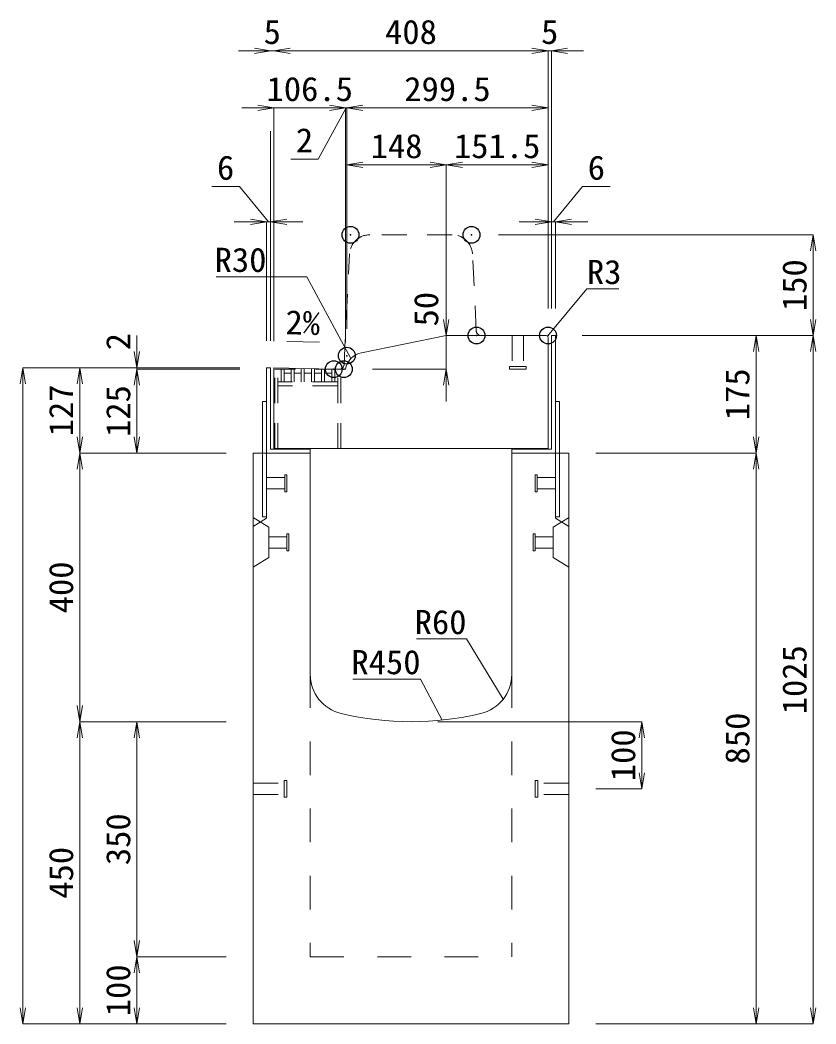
# Model space of a CAD drawing. Units: millimetres at full size. Extents: x -1809 to 57027, y -20349 to 17321.
# Drawn here: x 4818 to 6003, y -8496 to -7001 of the extents above; entities that cross this region are included whole.
import ezdxf
from ezdxf.enums import TextEntityAlignment as Align

# ---------------------------------------------------------------- set-up
doc = ezdxf.new("R2010")
doc.units = ezdxf.units.MM
doc.header["$LTSCALE"] = 50
doc.header["$PDMODE"] = 32
doc.header["$PDSIZE"] = 25
doc.linetypes.add('USER1', pattern=[2, 1, -1])
doc.linetypes.add('USER2', pattern=[1.35, 0.75, -0.6])
for name, color, linetype, lineweight in [('インサート', 3, 'USER2', 9), ('グレーチング', 7, 'USER2', 5), ('受枠', 3, 'Continuous', 5), ('寸法線', 7, 'Continuous', 13), ('引出線', 4, 'Continuous', 13), ('本体', 2, 'Continuous', 13)]:
    doc.layers.add(name, color=color, linetype=linetype, lineweight=lineweight)
doc.layers.add('作業エリア', color=11, linetype='Continuous')
doc.styles.add('ＭＳ 明朝', font='')
doc.styles.get('ＭＳ 明朝').set_extended_font_data('MS Mincho')

# ---------------------------------------------------------------- blocks, each defined once
blk = doc.blocks.new('open_arrow')
at = {"color": 0, "linetype": 'Continuous', "lineweight": -2}
blk.add_lwpolyline([(7.5, 1.25), (0, 0), (7.5, -1.25)], dxfattribs=at)

msp = doc.modelspace()

# ---------------------------------------------------------------- linework, layer by layer
at = {"layer": 'インサート'}
for p, q in [((5550.5, -7471.05), (5550.5, -7517.05)), ((5550.5, -7471.05), (5567.5, -7471.05)), ((5567.5, -7471.05), (5567.5, -7517.05)), ((5546.5, -7521.05), (5546.5, -7517.05)), ((5546.5, -7517.05), (5571.5, -7517.05)), ((5571.5, -7517.05), (5571.5, -7521.05)), ((5546.5, -7521.05), (5571.5, -7521.05)), ((5185, -7682.55), (5212, -7682.55)), ((5185, -7682.55), (5185, -7699.55)), ((5215, -7678.55), (5212, -7678.55)), ((5212, -7678.55), (5212, -7703.55)), ((5215, -7703.55), (5215, -7678.55)), ((5585, -7678.55), (5588, -7678.55)), ((5585, -7703.55), (5585, -7678.55)), ((5588, -7678.55), (5588, -7703.55)), ((5615, -7682.55), (5588, -7682.55)), ((5615, -7682.55), (5615, -7699.55)), ((5185, -7699.55), (5212, -7699.55)), ((5212, -7703.55), (5215, -7703.55)), ((5588, -7703.55), (5585, -7703.55)), ((5615, -7699.55), (5588, -7699.55)), ((5188.2, -7770.55), (5215.2, -7770.55)), ((5188.2, -7770.55), (5188.2, -7787.55)), ((5218.2, -7766.55), (5215.2, -7766.55)), ((5215.2, -7766.55), (5215.2, -7791.55)), ((5218.2, -7791.55), (5218.2, -7766.55)), ((5581.8, -7766.55), (5584.8, -7766.55)), ((5581.8, -7791.55), (5581.8, -7766.55)), ((5584.8, -7766.55), (5584.8, -7791.55)), ((5611.8, -7770.55), (5584.8, -7770.55)), ((5611.8, -7770.55), (5611.8, -7787.55)), ((5188.2, -7787.55), (5215.2, -7787.55)), ((5215.2, -7791.55), (5218.2, -7791.55)), ((5584.8, -7791.55), (5581.8, -7791.55)), ((5611.8, -7787.55), (5584.8, -7787.55)), ((5165, -8137.55), (5211, -8137.55)), ((5165, -8154.55), (5165, -8137.55)), ((5211, -8158.55), (5211, -8133.55)), ((5211, -8133.55), (5215, -8133.55)), ((5215, -8158.55), (5215, -8133.55)), ((5585, -8133.55), (5589, -8133.55)), ((5585, -8133.55), (5585, -8158.55)), ((5589, -8133.55), (5589, -8158.55)), ((5635, -8137.55), (5589, -8137.55)), ((5635, -8137.55), (5635, -8154.55)), ((5165, -8154.55), (5211, -8154.55)), ((5215, -8158.55), (5211, -8158.55)), ((5589, -8158.55), (5585, -8158.55)), ((5635, -8154.55), (5589, -8154.55))]:
    msp.add_line(p, q, dxfattribs=at)
at = {"layer": 'グレーチング'}
for p, q in [((5197.5, -7639.05), (5197.5, -7521.05)), ((5295.5, -7521.05), (5197.5, -7521.05)), ((5202, -7639.05), (5202, -7521.05)), ((5206.5, -7540.05), (5206.5, -7521.05)), ((5211, -7540.05), (5211, -7521.05)), ((5221.6, -7527.05), (5211, -7527.05)), ((5221.6, -7540.05), (5221.6, -7521.05)), ((5226.1, -7540.05), (5226.1, -7521.05)), ((5236.7, -7527.05), (5226.1, -7527.05)), ((5236.7, -7540.05), (5236.7, -7521.05)), ((5241.2, -7540.05), (5241.2, -7521.05)), ((5251.8, -7527.05), (5241.2, -7527.05)), ((5251.8, -7540.05), (5251.8, -7521.05)), ((5256.3, -7540.05), (5256.3, -7521.05)), ((5266.9, -7527.05), (5256.3, -7527.05)), ((5266.9, -7540.05), (5266.9, -7521.05)), ((5271.4, -7540.05), (5271.4, -7521.05)), ((5282, -7527.05), (5271.4, -7527.05)), ((5282, -7540.05), (5282, -7521.05)), ((5286.5, -7540.05), (5286.5, -7521.05)), ((5291, -7639.05), (5291, -7521.05)), ((5295.5, -7639.05), (5295.5, -7521.05)), ((5291, -7540.05), (5202, -7540.05)), ((5291, -7546.05), (5202, -7546.05))]:
    msp.add_line(p, q, dxfattribs=at)
at = {"layer": '作業エリア'}
for p in [(5310, -7321.05), (5490, -7321.05), (5497.5, -7471.05), (5604, -7471.05), (5304.5, -7501.05), (5285, -7521.05), (5300, -7521.05)]:
    msp.add_point(p, dxfattribs=at)
at = {"layer": '受枠'}
for p, q in [((5609, -7471.05), (5609, -7640.05)), ((5615, -7471.05), (5609, -7471.05)), ((5615, -7471.05), (5615, -7741.05)), ((5185, -7519.05), (5185, -7741.05)), ((5185, -7519.05), (5191, -7519.05)), ((5191, -7519.05), (5191, -7640.05)), ((5179, -7569.05), (5179, -7741.05)), ((5179, -7569.05), (5185, -7569.05)), ((5621, -7569.05), (5615, -7569.05)), ((5621, -7569.05), (5621, -7741.05)), ((5185, -7646.05), (5250, -7646.05)), ((5191, -7640.05), (5250, -7640.05)), ((5250, -7640.05), (5250, -7646.05)), ((5550, -7640.05), (5550, -7646.05)), ((5609, -7640.05), (5550, -7640.05)), ((5615, -7646.05), (5550, -7646.05)), ((5179, -7741.05), (5185, -7741.05)), ((5621, -7741.05), (5615, -7741.05))]:
    msp.add_line(p, q, dxfattribs=at)
at = {"layer": '寸法線'}
for p, q in [((5244, -7046.93), (5143, -7046.93)), ((5604, -7046.93), (5196, -7046.93)), ((5556, -7046.93), (5657, -7046.93)), ((5604, -7431.03), (5604, -7046.93)), ((5604, -7431.03), (5604, -7046.93)), ((5609, -7431.03), (5609, -7046.93)), ((5302.57, -7131.93), (5148, -7131.93)), ((5196, -7479.25), (5196, -7131.93)), ((5352.5, -7131.93), (5254.57, -7131.93)), ((5303.53, -7131.93), (5261.69, -7208.3)), ((5302.57, -7481.03), (5302.57, -7131.93)), ((5604, -7131.93), (5304.5, -7131.93)), ((5304.5, -7461.03), (5304.5, -7131.93)), ((5604, -7431.03), (5604, -7131.93)), ((5191, -7479.03), (5191, -7166.91)), ((5196, -7479.25), (5196, -7176.93)), ((5196, -7479.25), (5196, -7176.93)), ((5302.57, -7481.03), (5302.57, -7178.69)), ((5304.5, -7461.03), (5304.5, -7176.93)), ((5261.69, -7208.3), (5221.28, -7208.3)), ((5304.5, -7216.93), (5452.5, -7216.93)), ((5304.5, -7461.03), (5304.5, -7216.93)), ((5452.5, -7431.03), (5452.5, -7216.93)), ((5452.5, -7216.93), (5604, -7216.93)), ((5452.5, -7431.03), (5452.5, -7216.93)), ((5604, -7431.03), (5604, -7216.93)), ((5144.67, -7249.13), (5103.44, -7249.13)), ((5188, -7301.93), (5144.67, -7249.13)), ((5612, -7301.93), (5655.33, -7249.13)), ((5655.33, -7249.13), (5696.56, -7249.13)), ((5239, -7301.93), (5137, -7301.93)), ((5185, -7479.03), (5185, -7301.93)), ((5191, -7479.03), (5191, -7301.93)), ((5561, -7301.93), (5663, -7301.93)), ((5609, -7431.03), (5609, -7301.93)), ((5615, -7431.03), (5615, -7301.93)), ((5530.02, -7321.05), (5998.78, -7321.05)), ((5998.78, -7321.05), (5998.78, -7471.05)), ((5452.5, -7423.05), (5452.5, -7569.05)), ((4992.06, -7471.05), (4992.06, -7569.05)), ((5655.02, -7471.05), (5913.78, -7471.05)), ((5655.02, -7471.05), (5998.78, -7471.05)), ((5655.02, -7471.05), (5998.78, -7471.05)), ((5913.78, -7471.05), (5913.78, -7646.05)), ((5998.78, -7471.05), (5998.78, -8496.05)), ((4822.06, -8496.05), (4822.06, -7519.05)), ((5144.98, -7519.05), (4822.06, -7519.05)), ((4907.06, -7519.05), (4907.06, -7646.05)), ((5144.98, -7519.05), (4907.06, -7519.05)), ((5144.98, -7519.05), (4992.06, -7519.05)), ((5144.98, -7521.05), (4992.06, -7521.05)), ((4992.06, -7521.05), (4992.06, -7646.05)), ((5144.98, -7521.05), (4992.06, -7521.05)), ((5342.59, -7521.05), (5452.5, -7521.05)), ((5124.98, -7646.05), (4907.06, -7646.05)), ((4907.06, -7646.05), (4907.06, -8046.05)), ((5124.98, -7646.05), (4907.06, -7646.05)), ((5124.98, -7646.05), (4992.06, -7646.05)), ((5675.02, -7646.05), (5913.78, -7646.05)), ((5675.02, -7646.05), (5913.78, -7646.05)), ((5913.78, -7646.05), (5913.78, -8496.05)), ((5124.98, -8046.05), (4907.06, -8046.05)), ((4907.06, -8496.05), (4907.06, -8046.05)), ((5124.98, -8046.05), (4907.06, -8046.05)), ((4992.06, -8046.05), (4992.06, -8396.05)), ((5124.98, -8046.05), (4992.06, -8046.05)), ((5440.02, -8046.05), (5743.78, -8046.05)), ((5743.78, -8046.05), (5743.78, -8146.05)), ((5675.02, -8146.05), (5743.78, -8146.05)), ((5124.98, -8396.05), (4992.06, -8396.05)), ((4992.06, -8396.05), (4992.06, -8496.05)), ((5124.98, -8396.05), (4992.06, -8396.05)), ((5124.98, -8496.05), (4822.06, -8496.05)), ((5124.98, -8496.05), (4907.06, -8496.05)), ((5124.98, -8496.05), (4992.06, -8496.05)), ((5675.02, -8496.05), (5913.78, -8496.05)), ((5675.02, -8496.05), (5998.78, -8496.05))]:
    msp.add_line(p, q, dxfattribs=at)
at = {"layer": '引出線'}
for points in [[(5310.6, -7505.19), (5244.87, -7383.51), (5184.87, -7383.51), (5110.2, -7383.51)], [(5603.12, -7471.93), (5661.85, -7401.57), (5709.57, -7401.57)], [(5264, -7481.04), (5215.26, -7480.06), (5264, -7481.04)], [(5537.07, -8012.74), (5482.66, -7922.84), (5407.98, -7922.84)], [(5446.44, -8043.65), (5414.22, -7982.51), (5313.21, -7982.51)]]:
    msp.add_lwpolyline(points, dxfattribs=at)
at = {"layer": '本体', "linetype": 'USER2', "lineweight": 9}
for p, q in [((5461.46, -7321.05), (5338.54, -7321.05)), ((5300.33, -7514.4), (5308.57, -7349.56)), ((5497.17, -7464.4), (5491.43, -7349.56)), ((5185, -7743.05), (5185, -7646.05)), ((5615, -7743.05), (5615, -7646.05)), ((5165, -7755.55), (5185, -7743.05)), ((5635, -7755.55), (5615, -7743.05))]:
    msp.add_line(p, q, dxfattribs=at)
at = {"layer": '本体'}
for p, q in [((5452.5, -7471.05), (5326.19, -7496.66)), ((5601, -7471.05), (5452.5, -7471.05)), ((5604, -7474.05), (5604, -7639.05)), ((5196, -7639.05), (5196, -7519.27)), ((5196, -7519.27), (5285, -7521.05)), ((5285, -7521.05), (5302.57, -7521.05)), ((5165, -7646.05), (5165, -8496.05)), ((5165, -7646.05), (5250, -7646.05)), ((5604, -7639.05), (5196, -7639.05)), ((5250, -7646.05), (5250, -7975.53)), ((5550, -7646.05), (5550, -7975.53)), ((5550, -7646.05), (5635, -7646.05)), ((5635, -7646.05), (5635, -8496.05)), ((5165, -8496.05), (5635, -8496.05))]:
    msp.add_line(p, q, dxfattribs=at)
at = {"layer": '本体', "lineweight": 9}
for p, q in [((5165, -7742.05), (5188.2, -7756.55)), ((5634.58, -7742.31), (5611.8, -7756.55)), ((5188.2, -7756.55), (5188.2, -7801.55)), ((5611.8, -7756.55), (5611.8, -7801.55)), ((5188.2, -7801.55), (5165, -7816.05)), ((5611.8, -7801.55), (5635, -7816.05))]:
    msp.add_line(p, q, dxfattribs=at)
at = {"layer": '本体', "linetype": 'USER1', "lineweight": 15}
for p, q in [((5250, -7975.53), (5250, -8396.05)), ((5550, -7975.53), (5550, -8396.05)), ((5250, -8396.05), (5550, -8396.05))]:
    msp.add_line(p, q, dxfattribs=at)
at = {"layer": '本体', "linetype": 'USER2', "lineweight": 9}
for centre, radius, start, end in [((5338.54, -7351.05), 30, 90, 177.13759), ((5461.46, -7351.05), 30, 2.86241, 90), ((5504.16, -7464.05), 7, 182.86241, 270), ((5293.34, -7514.05), 7, 270, 357.13759)]:
    msp.add_arc(centre, radius, start, end, dxfattribs=at)
at = {"layer": '本体'}
for centre, radius, start, end in [((5601, -7474.05), 3, 0, 90), ((5332.15, -7526.06), 30, 101.45875, 170.39512), ((5310, -7975.53), 60, 180, 256.65764), ((5490, -7975.53), 60, 283.34236, 0), ((5400, -7596.05), 450, 256.65764, 283.34236)]:
    msp.add_arc(centre, radius, start, end, dxfattribs=at)

# ---------------------------------------------------------------- block references
at = {"layer": '寸法線', "xscale": 3.2, "yscale": 3.2}
for p, rotation in [((5191, -7046.93), 180), ((5604, -7046.93), 180), ((5604, -7046.93), 180), ((5196, -7131.93), 180), ((5302.57, -7131.93), 180), ((5302.57, -7131.93), 180), ((5604, -7131.93), 180), ((5452.5, -7216.93), 180), ((5604, -7216.93), 180), ((5185, -7301.93), 180), ((5609, -7301.93), 180), ((5998.78, -7321.05), 270), ((5452.5, -7471.05), 90), ((5998.78, -7471.05), 90), ((5913.78, -7471.05), 270), ((5998.78, -7471.05), 270), ((4992.06, -7519.05), 90), ((4822.06, -7519.05), 270), ((4907.06, -7519.05), 270), ((4992.06, -7521.05), 270), ((4992.06, -7521.05), 270), ((5452.5, -7521.05), 270), ((4907.06, -7646.05), 90), ((4992.06, -7646.05), 90), ((5913.78, -7646.05), 90), ((4907.06, -7646.05), 270), ((5913.78, -7646.05), 270), ((4907.06, -8046.05), 90), ((4907.06, -8046.05), 270), ((4992.06, -8046.05), 270), ((5743.78, -8046.05), 270), ((5743.78, -8146.05), 90), ((4992.06, -8396.05), 90), ((4992.06, -8396.05), 270), ((4822.06, -8496.05), 90), ((4907.06, -8496.05), 90), ((4992.06, -8496.05), 90), ((5913.78, -8496.05), 90), ((5998.78, -8496.05), 90)]:
    msp.add_blockref('open_arrow', p, dxfattribs=dict(at, rotation=rotation))
for p in [(5196, -7046.93), (5196, -7046.93), (5609, -7046.93), (5304.5, -7131.93), (5304.5, -7131.93), (5304.5, -7216.93), (5452.5, -7216.93), (5191, -7301.93), (5615, -7301.93)]:
    msp.add_blockref('open_arrow', p, dxfattribs=at)
at = {"layer": '引出線', "xscale": 0.0533, "yscale": 0.0533}
for p, rotation in [((5603.12, -7471.93), 50.2), ((5264, -7481.04), 178.9), ((5310.6, -7505.19), 118.4), ((5537.07, -8012.74), 121.2), ((5446.44, -8043.65), 117.8)]:
    msp.add_blockref('open_arrow', p, dxfattribs=dict(at, rotation=rotation))

# ---------------------------------------------------------------- texts
at = {"layer": '寸法線', "style": 'ＭＳ 明朝', "width": 1.05}
for s, p in [('5', (5193.5, -7018.91)), ('408', (5400, -7018.91)), ('5', (5606.5, -7018.91)), ('106.5', (5249.28, -7103.91)), ('299.5', (5454.25, -7103.91)), ('2', (5241.48, -7180.28)), ('148', (5378.5, -7188.91)), ('151.5', (5528.25, -7188.91)), ('6', (5124.05, -7221.11)), ('6', (5675.95, -7221.11))]:
    msp.add_text(s, height=36.03, dxfattribs=at).set_placement(p, align=Align.MIDDLE_CENTER)
for s, p in [('150', (5970.76, -7396.05)), ('50', (5422.5, -7431.79)), ('2', (4964.06, -7480.2)), ('175', (5885.76, -7558.55)), ('127', (4879.04, -7582.55)), ('125', (4964.04, -7583.55)), ('400', (4879.04, -7846.05)), ('1025', (5970.76, -7983.55)), ('850', (5885.76, -8071.05)), ('100', (5715.76, -8096.05)), ('350', (4964.04, -8221.05)), ('450', (4879.04, -8271.05)), ('100', (4964.04, -8446.05))]:
    msp.add_text(s, height=36.03, rotation=90, dxfattribs=at).set_placement(p, align=Align.MIDDLE_CENTER)
at = {"layer": '引出線', "style": 'ＭＳ 明朝', "width": 1.05}
for s, p in [('R30', (5184.87, -7340.31)), ('R60', (5482.66, -7879.64)), ('R450', (5414.22, -7939.31))]:
    msp.add_text(s, height=36.03, dxfattribs=at).set_placement(p, align=Align.TOP_RIGHT)
msp.add_text('R3', height=36.03, dxfattribs=at).set_placement((5661.85, -7358.37), align=Align.TOP_LEFT)
msp.add_text('2%', height=36.03, rotation=358.854, dxfattribs=at).set_placement((5264.94, -7434.14), align=Align.TOP_RIGHT)

doc.saveas('drawing.dxf')
